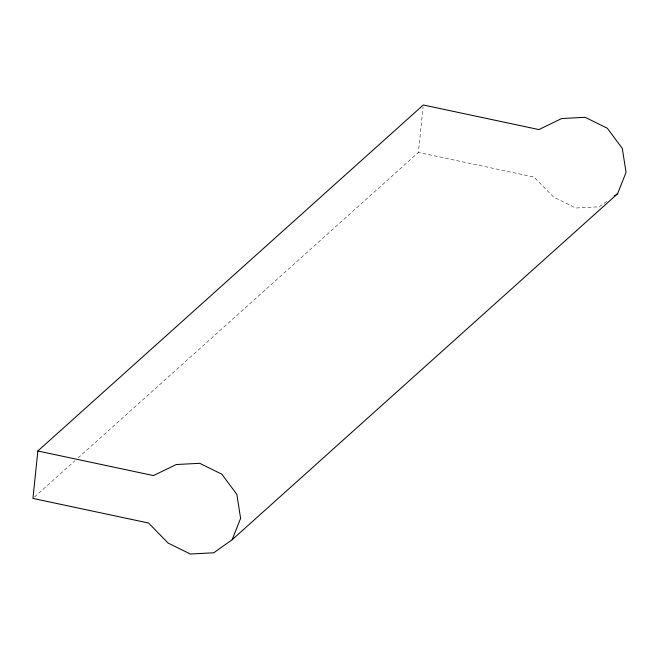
<?xml version="1.0" encoding="UTF-8"?>
<svg xmlns="http://www.w3.org/2000/svg" width="659" height="659" viewBox="0 0 659 659"><rect width="100%" height="100%" fill="white"/><g stroke="black" fill="none" stroke-linecap="round" stroke-linejoin="round"><path stroke-width="0.49" stroke-dasharray="3.29 2.47" d="M78.067 457.923L418.391 152.427L423.086 107.005M34.482 497.051L75.011 460.666M606.717 201.448L599.188 206.786L575.76 208.013L553.585 197.09L533.979 177.016L418.391 152.427"/><path stroke-width="0.99" d="M37.851 450.987L32.95 498.426L148.539 523.015L168.152 543.09L190.319 554.013L213.747 552.786L232.157 539.737L617.598 193.738L626.05 172.361L622.285 148.382L607.31 128.233L585.134 117.302L561.707 118.529L538.881 129.576L423.292 104.987L37.851 450.987L153.44 475.576L176.266 464.529L199.693 463.302L221.869 474.233L236.845 494.382L240.609 518.361L232.157 539.737M614.254 196.11L617.598 193.738"/></g></svg>
